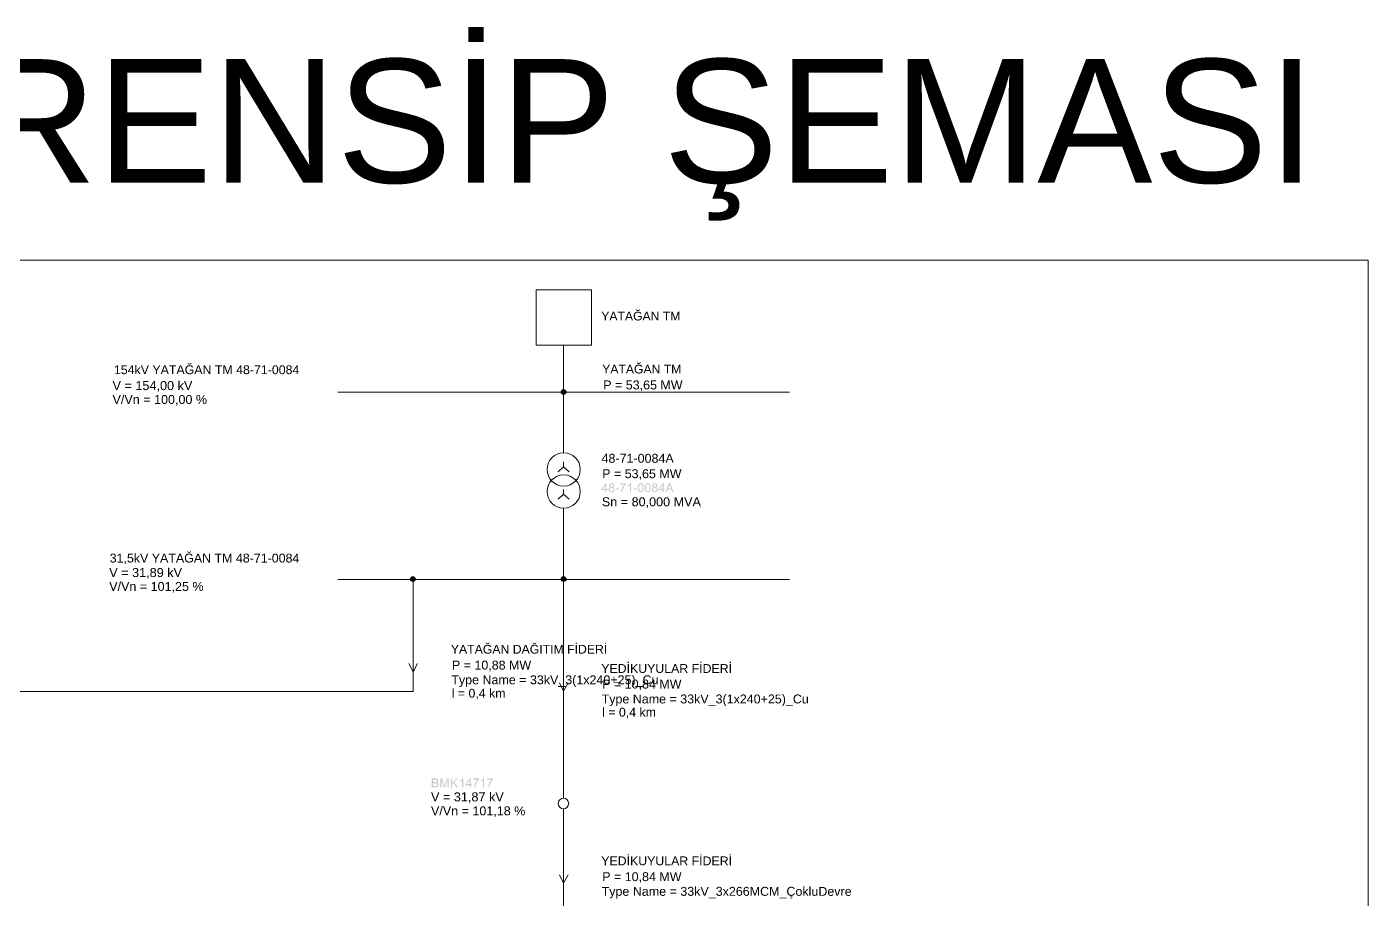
# Model space of a CAD drawing. Header units: millimetres. Extents: x 5 to 459, y 10 to 307.
# Drawn here: x 91.6 to 205, y 233 to 306.7 of the extents above; entities that cross this region are included whole.
import ezdxf

# ---------------------------------------------------------------- set-up
doc = ezdxf.new("R2010")
doc.units = ezdxf.units.MM
doc.header["$MEASUREMENT"] = 0
doc.layers.get('0').update_dxf_attribs({"linetype": 'CONTINUOUS'})
doc.layers.add('PDF_Text', color=7, linetype='CONTINUOUS')
doc.styles.add('Arial$001', font='arial.ttf', dxfattribs={"height": 0.8937})
doc.styles.add('PDF Arial', font='arial.ttf')

msp = doc.modelspace()

# ---------------------------------------------------------------- hatches: boundary and pattern name
h = msp.add_hatch(color=5)
edge = h.paths.add_edge_path()
edge.add_spline(control_points=[(137.16, 275.87), (137.16, 275.97), (137.06, 276.06), (136.96, 276.06), (136.96, 276.06), (136.86, 276.06), (136.76, 275.97), (136.76, 275.87), (136.76, 275.87), (136.76, 275.77), (136.86, 275.68), (136.96, 275.68), (136.96, 275.68), (137.06, 275.68), (137.16, 275.77), (137.16, 275.87)], knot_values=[0, 0, 0, 0, 0.0625, 0.0625, 0.0625, 0.0625, 0.125, 0.125, 0.125, 0.125, 0.1875, 0.1875, 0.1875, 0.1875, 1, 1, 1, 1], degree=3, periodic=0)
h = msp.add_hatch(color=5)
edge = h.paths.add_edge_path()
edge.add_spline(control_points=[(137.16, 275.87), (137.16, 275.97), (137.06, 276.06), (136.96, 276.06), (136.96, 276.06), (136.86, 276.06), (136.76, 275.97), (136.76, 275.87), (136.76, 275.87), (136.76, 275.77), (136.86, 275.68), (136.96, 275.68), (136.96, 275.68), (137.06, 275.68), (137.16, 275.77), (137.16, 275.87)], knot_values=[0, 0, 0, 0, 0.0625, 0.0625, 0.0625, 0.0625, 0.125, 0.125, 0.125, 0.125, 0.1875, 0.1875, 0.1875, 0.1875, 1, 1, 1, 1], degree=3, periodic=0)
h = msp.add_hatch(color=5)
h.paths.add_polyline_path([(140.5, 267.41), (140.5, 267.59), (140.17, 267.59), (140.17, 267.68), (140.51, 268.17), (140.58, 268.17), (140.58, 267.68), (140.68, 267.68), (140.68, 267.59), (140.58, 267.59), (140.58, 267.41)])
h.paths.add_polyline_path([(140.5, 267.68), (140.5, 268.02), (140.25, 267.68), (140.5, 267.68), (140.25, 267.68)])
edge = h.paths.add_edge_path()
edge.add_spline(control_points=[(140.93, 267.83), (140.88, 267.84), (140.86, 267.86), (140.84, 267.87), (140.84, 267.87), (140.81, 267.91), (140.81, 267.94), (140.81, 267.97), (140.81, 267.97), (140.81, 268.02), (140.83, 268.07), (140.88, 268.11), (140.88, 268.11), (140.91, 268.16), (140.96, 268.17), (141.03, 268.17), (141.03, 268.17), (141.09, 268.17), (141.14, 268.16), (141.19, 268.11), (141.19, 268.11), (141.23, 268.07), (141.24, 268.02), (141.24, 267.97), (141.24, 267.97), (141.24, 267.94), (141.24, 267.91), (141.23, 267.87), (141.23, 267.87), (141.19, 267.86), (141.18, 267.84), (141.14, 267.83), (141.14, 267.83), (141.18, 267.81), (141.21, 267.78), (141.24, 267.74), (141.24, 267.74), (141.26, 267.71), (141.27, 267.68), (141.27, 267.63), (141.27, 267.63), (141.27, 267.56), (141.26, 267.51), (141.21, 267.46), (141.21, 267.46), (141.16, 267.43), (141.11, 267.4), (141.03, 267.4), (141.03, 267.4), (140.96, 267.4), (140.89, 267.43), (140.84, 267.46), (140.84, 267.46), (140.8, 267.51), (140.78, 267.56), (140.78, 267.63), (140.78, 267.63), (140.78, 267.68), (140.8, 267.73), (140.81, 267.76), (140.81, 267.76), (140.84, 267.79), (140.88, 267.81), (140.93, 267.83)], knot_values=[0, 0, 0, 0, 0.015625, 0.015625, 0.015625, 0.015625, 0.03125, 0.03125, 0.03125, 0.03125, 0.046875, 0.046875, 0.046875, 0.046875, 0.0625, 0.0625, 0.0625, 0.0625, 0.078125, 0.078125, 0.078125, 0.078125, 0.09375, 0.09375, 0.09375, 0.09375, 0.109375, 0.109375, 0.109375, 0.109375, 0.125, 0.125, 0.125, 0.125, 0.140625, 0.140625, 0.140625, 0.140625, 0.15625, 0.15625, 0.15625, 0.15625, 0.171875, 0.171875, 0.171875, 0.171875, 0.1875, 0.1875, 0.1875, 0.1875, 0.203125, 0.203125, 0.203125, 0.203125, 0.21875, 0.21875, 0.21875, 0.21875, 0.234375, 0.234375, 0.234375, 0.234375, 1, 1, 1, 1], degree=3, periodic=0)
edge = h.paths.add_edge_path()
edge.add_spline(control_points=[(140.91, 267.97), (140.91, 267.94), (140.91, 267.91), (140.94, 267.89), (140.94, 267.89), (140.96, 267.87), (140.99, 267.86), (141.03, 267.86), (141.03, 267.86), (141.06, 267.86), (141.09, 267.87), (141.11, 267.89), (141.11, 267.89), (141.14, 267.91), (141.14, 267.94), (141.14, 267.97), (141.14, 267.97), (141.14, 268.01), (141.14, 268.04), (141.11, 268.06), (141.11, 268.06), (141.09, 268.07), (141.06, 268.09), (141.03, 268.09), (141.03, 268.09), (140.99, 268.09), (140.96, 268.07), (140.94, 268.06), (140.94, 268.06), (140.91, 268.04), (140.91, 268.01), (140.91, 267.97)], knot_values=[0, 0, 0, 0, 0.03125, 0.03125, 0.03125, 0.03125, 0.0625, 0.0625, 0.0625, 0.0625, 0.09375, 0.09375, 0.09375, 0.09375, 0.125, 0.125, 0.125, 0.125, 0.15625, 0.15625, 0.15625, 0.15625, 0.1875, 0.1875, 0.1875, 0.1875, 0.21875, 0.21875, 0.21875, 0.21875, 1, 1, 1, 1], degree=3, periodic=0)
edge = h.paths.add_edge_path()
edge.add_spline(control_points=[(140.88, 267.63), (140.88, 267.61), (140.88, 267.58), (140.89, 267.56), (140.89, 267.56), (140.91, 267.53), (140.93, 267.51), (140.94, 267.49), (140.94, 267.49), (140.98, 267.48), (140.99, 267.48), (141.03, 267.48), (141.03, 267.48), (141.08, 267.48), (141.11, 267.49), (141.14, 267.51), (141.14, 267.51), (141.18, 267.54), (141.18, 267.58), (141.18, 267.63), (141.18, 267.63), (141.18, 267.68), (141.16, 267.71), (141.14, 267.74), (141.14, 267.74), (141.11, 267.76), (141.08, 267.78), (141.03, 267.78), (141.03, 267.78), (140.98, 267.78), (140.94, 267.76), (140.91, 267.74), (140.91, 267.74), (140.89, 267.71), (140.88, 267.68), (140.88, 267.63)], knot_values=[0, 0, 0, 0, 0.027778, 0.027778, 0.027778, 0.027778, 0.055556, 0.055556, 0.055556, 0.055556, 0.083333, 0.083333, 0.083333, 0.083333, 0.111111, 0.111111, 0.111111, 0.111111, 0.138889, 0.138889, 0.138889, 0.138889, 0.166667, 0.166667, 0.166667, 0.166667, 0.194444, 0.194444, 0.194444, 0.194444, 0.222222, 0.222222, 0.222222, 0.222222, 1, 1, 1, 1], degree=3, periodic=0)
h.paths.add_polyline_path([(141.37, 267.64), (141.37, 267.73), (141.66, 267.73), (141.66, 267.64), (141.37, 267.64), (141.66, 267.64)])
h.paths.add_polyline_path([(141.72, 268.07), (141.72, 268.16), (142.22, 268.16), (142.22, 268.09), (142.22, 268.09), (142.21, 268.08), (142.21, 268.08), (142.2, 268.07), (142.19, 268.06), (142.19, 268.05), (142.18, 268.05), (142.17, 268.04), (142.17, 268.03), (142.16, 268.02), (142.16, 268.01), (142.15, 268), (142.14, 267.99), (142.14, 267.99), (142.13, 267.98), (142.12, 267.97), (142.12, 267.96), (142.11, 267.95), (142.11, 267.94), (142.1, 267.93), (142.09, 267.92), (142.09, 267.91), (142.08, 267.9), (142.08, 267.89), (142.07, 267.87), (142.07, 267.87), (142.06, 267.86), (142.06, 267.85), (142.05, 267.84), (142.05, 267.83), (142.04, 267.82), (142.03, 267.81), (142.03, 267.8), (142.02, 267.79), (142.02, 267.78), (142.01, 267.77), (142.01, 267.76), (142.01, 267.75), (142, 267.74), (142, 267.73), (141.99, 267.72), (141.99, 267.71), (141.98, 267.7), (141.98, 267.69), (141.97, 267.68), (141.97, 267.67), (141.97, 267.66), (141.96, 267.65), (141.96, 267.64), (141.95, 267.63), (141.95, 267.62), (141.95, 267.61), (141.95, 267.6), (141.95, 267.59), (141.94, 267.59), (141.94, 267.58), (141.94, 267.57), (141.94, 267.56), (141.94, 267.55), (141.94, 267.54), (141.94, 267.53), (141.94, 267.53), (141.94, 267.52), (141.93, 267.51), (141.93, 267.5), (141.93, 267.49), (141.93, 267.48), (141.93, 267.47), (141.93, 267.46), (141.93, 267.45), (141.93, 267.44), (141.92, 267.43), (141.92, 267.42), (141.92, 267.41), (141.82, 267.41), (141.82, 267.41), (141.82, 267.42), (141.82, 267.43), (141.83, 267.44), (141.83, 267.44), (141.83, 267.45), (141.83, 267.46), (141.83, 267.47), (141.83, 267.48), (141.84, 267.49), (141.84, 267.5), (141.84, 267.5), (141.84, 267.51), (141.84, 267.52), (141.84, 267.53), (141.84, 267.54), (141.85, 267.55), (141.85, 267.56), (141.85, 267.57), (141.85, 267.58), (141.86, 267.59), (141.86, 267.6), (141.86, 267.61), (141.87, 267.62), (141.87, 267.63), (141.87, 267.63), (141.87, 267.64), (141.88, 267.65), (141.88, 267.66), (141.88, 267.67), (141.88, 267.68), (141.89, 267.69), (141.89, 267.7), (141.89, 267.71), (141.9, 267.72), (141.9, 267.73), (141.9, 267.74), (141.91, 267.75), (141.91, 267.76), (141.91, 267.77), (141.92, 267.78), (141.92, 267.79), (141.92, 267.8), (141.93, 267.81), (141.93, 267.82), (141.94, 267.83), (141.94, 267.84), (141.95, 267.85), (141.95, 267.86), (141.95, 267.87), (141.96, 267.88), (141.97, 267.89), (141.97, 267.9), (141.98, 267.91), (141.98, 267.92), (141.99, 267.92), (142, 267.93), (142, 267.94), (142.01, 267.95), (142.01, 267.96), (142.02, 267.97), (142.03, 267.97), (142.03, 267.98), (142.04, 267.99), (142.04, 268), (142.05, 268.01), (142.05, 268.02), (142.06, 268.02), (142.06, 268.03), (142.07, 268.04), (142.07, 268.05), (142.08, 268.06), (142.08, 268.07), (142.09, 268.07), (141.72, 268.07), (142.09, 268.07)])
h.paths.add_polyline_path([(142.66, 267.41), (142.57, 267.41), (142.57, 268.01), (142.57, 268.01), (142.56, 268), (142.56, 268), (142.56, 268), (142.56, 267.99), (142.55, 267.99), (142.55, 267.99), (142.55, 267.98), (142.54, 267.98), (142.54, 267.98), (142.54, 267.97), (142.53, 267.97), (142.53, 267.97), (142.53, 267.97), (142.52, 267.96), (142.52, 267.96), (142.52, 267.96), (142.51, 267.96), (142.51, 267.95), (142.5, 267.95), (142.5, 267.95), (142.5, 267.95), (142.49, 267.95), (142.49, 267.94), (142.48, 267.94), (142.48, 267.94), (142.48, 267.94), (142.47, 267.94), (142.47, 267.93), (142.47, 267.93), (142.46, 267.93), (142.46, 267.93), (142.45, 267.93), (142.45, 267.92), (142.45, 267.92), (142.44, 267.92), (142.44, 267.92), (142.43, 267.92), (142.43, 267.91), (142.42, 267.91), (142.42, 267.91), (142.42, 267.91), (142.41, 267.91), (142.41, 267.9), (142.4, 267.9), (142.4, 267.9), (142.4, 267.9), (142.39, 267.9), (142.39, 267.89), (142.38, 267.89), (142.38, 267.97), (142.38, 267.97), (142.39, 267.98), (142.4, 267.98), (142.4, 267.99), (142.41, 267.99), (142.41, 267.99), (142.42, 268), (142.43, 268), (142.43, 268.01), (142.44, 268.01), (142.44, 268.02), (142.45, 268.02), (142.46, 268.02), (142.46, 268.03), (142.47, 268.03), (142.47, 268.04), (142.48, 268.04), (142.48, 268.04), (142.49, 268.05), (142.49, 268.05), (142.5, 268.06), (142.5, 268.06), (142.51, 268.07), (142.51, 268.07), (142.52, 268.07), (142.52, 268.07), (142.52, 268.08), (142.53, 268.08), (142.53, 268.09), (142.54, 268.09), (142.54, 268.09), (142.55, 268.1), (142.55, 268.1), (142.56, 268.11), (142.56, 268.11), (142.56, 268.11), (142.57, 268.12), (142.57, 268.12), (142.57, 268.13), (142.58, 268.13), (142.58, 268.14), (142.58, 268.14), (142.58, 268.14), (142.59, 268.15), (142.59, 268.15), (142.59, 268.16), (142.59, 268.16), (142.59, 268.16), (142.6, 268.17), (142.6, 268.17), (142.66, 268.17), (142.66, 267.41), (142.66, 268.17)])
h.paths.add_polyline_path([(142.9, 267.64), (142.9, 267.73), (143.18, 267.73), (143.18, 267.64), (142.9, 267.64), (143.18, 267.64)])
edge = h.paths.add_edge_path()
edge.add_spline(control_points=[(143.24, 267.78), (143.24, 267.87), (143.26, 267.94), (143.28, 267.99), (143.28, 267.99), (143.29, 268.06), (143.33, 268.09), (143.36, 268.12), (143.36, 268.12), (143.39, 268.16), (143.44, 268.17), (143.49, 268.17), (143.49, 268.17), (143.54, 268.17), (143.57, 268.16), (143.61, 268.14), (143.61, 268.14), (143.64, 268.12), (143.66, 268.11), (143.67, 268.07), (143.67, 268.07), (143.69, 268.04), (143.71, 268.01), (143.72, 267.96), (143.72, 267.96), (143.74, 267.92), (143.74, 267.86), (143.74, 267.78), (143.74, 267.78), (143.74, 267.69), (143.74, 267.63), (143.71, 267.58), (143.71, 267.58), (143.69, 267.51), (143.67, 267.48), (143.64, 267.44), (143.64, 267.44), (143.59, 267.41), (143.56, 267.4), (143.49, 267.4), (143.49, 267.4), (143.43, 267.4), (143.36, 267.43), (143.33, 267.48), (143.33, 267.48), (143.28, 267.54), (143.24, 267.64), (143.24, 267.78)], knot_values=[0, 0, 0, 0, 0.020833, 0.020833, 0.020833, 0.020833, 0.041667, 0.041667, 0.041667, 0.041667, 0.0625, 0.0625, 0.0625, 0.0625, 0.083333, 0.083333, 0.083333, 0.083333, 0.104167, 0.104167, 0.104167, 0.104167, 0.125, 0.125, 0.125, 0.125, 0.145833, 0.145833, 0.145833, 0.145833, 0.166667, 0.166667, 0.166667, 0.166667, 0.1875, 0.1875, 0.1875, 0.1875, 0.208333, 0.208333, 0.208333, 0.208333, 0.229167, 0.229167, 0.229167, 0.229167, 1, 1, 1, 1], degree=3, periodic=0)
edge = h.paths.add_edge_path()
edge.add_spline(control_points=[(143.34, 267.78), (143.34, 267.66), (143.36, 267.58), (143.39, 267.54), (143.39, 267.54), (143.43, 267.49), (143.46, 267.48), (143.49, 267.48), (143.49, 267.48), (143.54, 267.48), (143.57, 267.49), (143.61, 267.54), (143.61, 267.54), (143.64, 267.58), (143.64, 267.66), (143.64, 267.78), (143.64, 267.78), (143.64, 267.91), (143.64, 267.99), (143.61, 268.02), (143.61, 268.02), (143.57, 268.07), (143.54, 268.09), (143.49, 268.09), (143.49, 268.09), (143.46, 268.09), (143.43, 268.07), (143.39, 268.04), (143.39, 268.04), (143.36, 267.99), (143.34, 267.91), (143.34, 267.78)], knot_values=[0, 0, 0, 0, 0.03125, 0.03125, 0.03125, 0.03125, 0.0625, 0.0625, 0.0625, 0.0625, 0.09375, 0.09375, 0.09375, 0.09375, 0.125, 0.125, 0.125, 0.125, 0.15625, 0.15625, 0.15625, 0.15625, 0.1875, 0.1875, 0.1875, 0.1875, 0.21875, 0.21875, 0.21875, 0.21875, 1, 1, 1, 1], degree=3, periodic=0)
edge = h.paths.add_edge_path()
edge.add_spline(control_points=[(143.84, 267.78), (143.84, 267.87), (143.84, 267.94), (143.86, 267.99), (143.86, 267.99), (143.89, 268.06), (143.91, 268.09), (143.94, 268.12), (143.94, 268.12), (143.99, 268.16), (144.02, 268.17), (144.09, 268.17), (144.09, 268.17), (144.12, 268.17), (144.15, 268.16), (144.19, 268.14), (144.19, 268.14), (144.22, 268.12), (144.24, 268.11), (144.27, 268.07), (144.27, 268.07), (144.29, 268.04), (144.3, 268.01), (144.3, 267.96), (144.3, 267.96), (144.32, 267.92), (144.32, 267.86), (144.32, 267.78), (144.32, 267.78), (144.32, 267.69), (144.32, 267.63), (144.3, 267.58), (144.3, 267.58), (144.29, 267.51), (144.25, 267.48), (144.22, 267.44), (144.22, 267.44), (144.19, 267.41), (144.14, 267.4), (144.09, 267.4), (144.09, 267.4), (144, 267.4), (143.96, 267.43), (143.91, 267.48), (143.91, 267.48), (143.86, 267.54), (143.84, 267.64), (143.84, 267.78)], knot_values=[0, 0, 0, 0, 0.020833, 0.020833, 0.020833, 0.020833, 0.041667, 0.041667, 0.041667, 0.041667, 0.0625, 0.0625, 0.0625, 0.0625, 0.083333, 0.083333, 0.083333, 0.083333, 0.104167, 0.104167, 0.104167, 0.104167, 0.125, 0.125, 0.125, 0.125, 0.145833, 0.145833, 0.145833, 0.145833, 0.166667, 0.166667, 0.166667, 0.166667, 0.1875, 0.1875, 0.1875, 0.1875, 0.208333, 0.208333, 0.208333, 0.208333, 0.229167, 0.229167, 0.229167, 0.229167, 1, 1, 1, 1], degree=3, periodic=0)
edge = h.paths.add_edge_path()
edge.add_spline(control_points=[(143.94, 267.78), (143.94, 267.66), (143.94, 267.58), (143.97, 267.54), (143.97, 267.54), (144, 267.49), (144.04, 267.48), (144.09, 267.48), (144.09, 267.48), (144.12, 267.48), (144.15, 267.49), (144.19, 267.54), (144.19, 267.54), (144.22, 267.58), (144.24, 267.66), (144.24, 267.78), (144.24, 267.78), (144.24, 267.91), (144.22, 267.99), (144.19, 268.02), (144.19, 268.02), (144.15, 268.07), (144.12, 268.09), (144.09, 268.09), (144.09, 268.09), (144.04, 268.09), (144, 268.07), (143.97, 268.04), (143.97, 268.04), (143.96, 267.99), (143.94, 267.91), (143.94, 267.78)], knot_values=[0, 0, 0, 0, 0.03125, 0.03125, 0.03125, 0.03125, 0.0625, 0.0625, 0.0625, 0.0625, 0.09375, 0.09375, 0.09375, 0.09375, 0.125, 0.125, 0.125, 0.125, 0.15625, 0.15625, 0.15625, 0.15625, 0.1875, 0.1875, 0.1875, 0.1875, 0.21875, 0.21875, 0.21875, 0.21875, 1, 1, 1, 1], degree=3, periodic=0)
edge = h.paths.add_edge_path()
edge.add_spline(control_points=[(144.58, 267.83), (144.53, 267.84), (144.52, 267.86), (144.48, 267.87), (144.48, 267.87), (144.47, 267.91), (144.47, 267.94), (144.47, 267.97), (144.47, 267.97), (144.47, 268.02), (144.48, 268.07), (144.52, 268.11), (144.52, 268.11), (144.57, 268.16), (144.62, 268.17), (144.68, 268.17), (144.68, 268.17), (144.75, 268.17), (144.8, 268.16), (144.83, 268.11), (144.83, 268.11), (144.88, 268.07), (144.9, 268.02), (144.9, 267.97), (144.9, 267.97), (144.9, 267.94), (144.9, 267.91), (144.87, 267.87), (144.87, 267.87), (144.85, 267.86), (144.83, 267.84), (144.78, 267.83), (144.78, 267.83), (144.83, 267.81), (144.87, 267.78), (144.9, 267.74), (144.9, 267.74), (144.91, 267.71), (144.93, 267.68), (144.93, 267.63), (144.93, 267.63), (144.93, 267.56), (144.91, 267.51), (144.87, 267.46), (144.87, 267.46), (144.82, 267.43), (144.75, 267.4), (144.68, 267.4), (144.68, 267.4), (144.6, 267.4), (144.55, 267.43), (144.5, 267.46), (144.5, 267.46), (144.45, 267.51), (144.44, 267.56), (144.44, 267.63), (144.44, 267.63), (144.44, 267.68), (144.45, 267.73), (144.47, 267.76), (144.47, 267.76), (144.5, 267.79), (144.53, 267.81), (144.58, 267.83)], knot_values=[0, 0, 0, 0, 0.015625, 0.015625, 0.015625, 0.015625, 0.03125, 0.03125, 0.03125, 0.03125, 0.046875, 0.046875, 0.046875, 0.046875, 0.0625, 0.0625, 0.0625, 0.0625, 0.078125, 0.078125, 0.078125, 0.078125, 0.09375, 0.09375, 0.09375, 0.09375, 0.109375, 0.109375, 0.109375, 0.109375, 0.125, 0.125, 0.125, 0.125, 0.140625, 0.140625, 0.140625, 0.140625, 0.15625, 0.15625, 0.15625, 0.15625, 0.171875, 0.171875, 0.171875, 0.171875, 0.1875, 0.1875, 0.1875, 0.1875, 0.203125, 0.203125, 0.203125, 0.203125, 0.21875, 0.21875, 0.21875, 0.21875, 0.234375, 0.234375, 0.234375, 0.234375, 1, 1, 1, 1], degree=3, periodic=0)
edge = h.paths.add_edge_path()
edge.add_spline(control_points=[(144.57, 267.97), (144.57, 267.94), (144.57, 267.91), (144.6, 267.89), (144.6, 267.89), (144.62, 267.87), (144.65, 267.86), (144.68, 267.86), (144.68, 267.86), (144.72, 267.86), (144.75, 267.87), (144.77, 267.89), (144.77, 267.89), (144.8, 267.91), (144.8, 267.94), (144.8, 267.97), (144.8, 267.97), (144.8, 268.01), (144.8, 268.04), (144.77, 268.06), (144.77, 268.06), (144.75, 268.07), (144.72, 268.09), (144.68, 268.09), (144.68, 268.09), (144.65, 268.09), (144.62, 268.07), (144.6, 268.06), (144.6, 268.06), (144.57, 268.04), (144.57, 268.01), (144.57, 267.97)], knot_values=[0, 0, 0, 0, 0.03125, 0.03125, 0.03125, 0.03125, 0.0625, 0.0625, 0.0625, 0.0625, 0.09375, 0.09375, 0.09375, 0.09375, 0.125, 0.125, 0.125, 0.125, 0.15625, 0.15625, 0.15625, 0.15625, 0.1875, 0.1875, 0.1875, 0.1875, 0.21875, 0.21875, 0.21875, 0.21875, 1, 1, 1, 1], degree=3, periodic=0)
edge = h.paths.add_edge_path()
edge.add_spline(control_points=[(144.53, 267.63), (144.53, 267.61), (144.53, 267.58), (144.55, 267.56), (144.55, 267.56), (144.57, 267.53), (144.58, 267.51), (144.6, 267.49), (144.6, 267.49), (144.63, 267.48), (144.65, 267.48), (144.68, 267.48), (144.68, 267.48), (144.73, 267.48), (144.77, 267.49), (144.8, 267.51), (144.8, 267.51), (144.82, 267.54), (144.83, 267.58), (144.83, 267.63), (144.83, 267.63), (144.83, 267.68), (144.82, 267.71), (144.8, 267.74), (144.8, 267.74), (144.77, 267.76), (144.73, 267.78), (144.68, 267.78), (144.68, 267.78), (144.63, 267.78), (144.6, 267.76), (144.57, 267.74), (144.57, 267.74), (144.55, 267.71), (144.53, 267.68), (144.53, 267.63)], knot_values=[0, 0, 0, 0, 0.027778, 0.027778, 0.027778, 0.027778, 0.055556, 0.055556, 0.055556, 0.055556, 0.083333, 0.083333, 0.083333, 0.083333, 0.111111, 0.111111, 0.111111, 0.111111, 0.138889, 0.138889, 0.138889, 0.138889, 0.166667, 0.166667, 0.166667, 0.166667, 0.194444, 0.194444, 0.194444, 0.194444, 0.222222, 0.222222, 0.222222, 0.222222, 1, 1, 1, 1], degree=3, periodic=0)
h.paths.add_polyline_path([(145.31, 267.41), (145.31, 267.59), (145, 267.59), (145, 267.68), (145.33, 268.17), (145.41, 268.17), (145.41, 267.68), (145.51, 267.68), (145.51, 267.59), (145.41, 267.59), (145.41, 267.41), (145.31, 267.41), (145.41, 267.41)])
h.paths.add_polyline_path([(145.31, 267.68), (145.31, 268.02), (145.08, 267.68), (145.31, 267.68), (145.08, 267.68)])
h.paths.add_polyline_path([(145.58, 267.41), (145.86, 268.17), (145.97, 268.17), (146.27, 267.41), (146.17, 267.41), (146.07, 267.64), (145.76, 267.64), (145.68, 267.41), (145.58, 267.41), (145.68, 267.41)])
h.paths.add_polyline_path([(145.79, 267.73), (146.04, 267.73), (145.97, 267.92), (145.97, 267.92), (145.97, 267.93), (145.97, 267.94), (145.96, 267.95), (145.96, 267.96), (145.95, 267.96), (145.95, 267.97), (145.95, 267.98), (145.95, 267.99), (145.94, 267.99), (145.94, 268), (145.94, 268.01), (145.93, 268.01), (145.93, 268.02), (145.93, 268.03), (145.93, 268.03), (145.92, 268.04), (145.92, 268.05), (145.92, 268.05), (145.92, 268.06), (145.92, 268.07), (145.91, 268.07), (145.91, 268.08), (145.91, 268.08), (145.91, 268.09), (145.91, 268.09), (145.91, 268.08), (145.91, 268.08), (145.91, 268.07), (145.91, 268.07), (145.91, 268.06), (145.9, 268.05), (145.9, 268.05), (145.9, 268.04), (145.9, 268.03), (145.9, 268.03), (145.9, 268.02), (145.9, 268.02), (145.9, 268.01), (145.89, 268), (145.89, 268), (145.89, 267.99), (145.89, 267.98), (145.89, 267.98), (145.88, 267.97), (145.88, 267.97), (145.88, 267.96), (145.88, 267.95), (145.88, 267.95), (145.87, 267.94), (145.79, 267.73), (145.87, 267.94)])
h = msp.add_hatch(color=5)
edge = h.paths.add_edge_path()
edge.add_spline(control_points=[(124.42, 260.07), (124.42, 260.17), (124.33, 260.25), (124.23, 260.25), (124.23, 260.25), (124.12, 260.25), (124.04, 260.17), (124.04, 260.07), (124.04, 260.07), (124.04, 259.95), (124.12, 259.87), (124.23, 259.87), (124.23, 259.87), (124.33, 259.87), (124.42, 259.95), (124.42, 260.07)], knot_values=[0, 0, 0, 0, 0.0625, 0.0625, 0.0625, 0.0625, 0.125, 0.125, 0.125, 0.125, 0.1875, 0.1875, 0.1875, 0.1875, 1, 1, 1, 1], degree=3, periodic=0)
h = msp.add_hatch(color=5)
edge = h.paths.add_edge_path()
edge.add_spline(control_points=[(137.16, 260.07), (137.16, 260.17), (137.06, 260.25), (136.96, 260.25), (136.96, 260.25), (136.86, 260.25), (136.76, 260.17), (136.76, 260.07), (136.76, 260.07), (136.76, 259.95), (136.86, 259.87), (136.96, 259.87), (136.96, 259.87), (137.06, 259.87), (137.16, 259.95), (137.16, 260.07)], knot_values=[0, 0, 0, 0, 0.0625, 0.0625, 0.0625, 0.0625, 0.125, 0.125, 0.125, 0.125, 0.1875, 0.1875, 0.1875, 0.1875, 1, 1, 1, 1], degree=3, periodic=0)
h = msp.add_hatch(color=5)
edge = h.paths.add_edge_path()
edge.add_spline(control_points=[(137.16, 260.07), (137.16, 260.17), (137.06, 260.25), (136.96, 260.25), (136.96, 260.25), (136.86, 260.25), (136.76, 260.17), (136.76, 260.07), (136.76, 260.07), (136.76, 259.95), (136.86, 259.87), (136.96, 259.87), (136.96, 259.87), (137.06, 259.87), (137.16, 259.95), (137.16, 260.07)], knot_values=[0, 0, 0, 0, 0.0625, 0.0625, 0.0625, 0.0625, 0.125, 0.125, 0.125, 0.125, 0.1875, 0.1875, 0.1875, 0.1875, 1, 1, 1, 1], degree=3, periodic=0)
h = msp.add_hatch(color=5)
h.paths.add_polyline_path([(125.82, 242.46), (125.82, 243.22), (126.12, 243.22), (126.12, 243.22), (126.13, 243.22), (126.13, 243.22), (126.14, 243.22), (126.14, 243.22), (126.15, 243.22), (126.16, 243.22), (126.16, 243.22), (126.17, 243.22), (126.18, 243.22), (126.18, 243.22), (126.19, 243.21), (126.19, 243.21), (126.2, 243.21), (126.2, 243.21), (126.21, 243.21), (126.21, 243.21), (126.22, 243.2), (126.22, 243.2), (126.23, 243.2), (126.23, 243.2), (126.24, 243.2), (126.24, 243.19), (126.25, 243.19), (126.25, 243.19), (126.26, 243.19), (126.26, 243.19), (126.26, 243.18), (126.27, 243.18), (126.27, 243.18), (126.28, 243.18), (126.28, 243.18), (126.28, 243.17), (126.29, 243.17), (126.29, 243.17), (126.3, 243.17), (126.3, 243.16), (126.3, 243.16), (126.31, 243.16), (126.31, 243.16), (126.31, 243.15), (126.32, 243.15), (126.32, 243.15), (126.32, 243.14), (126.33, 243.14), (126.33, 243.14), (126.33, 243.13), (126.33, 243.13), (126.34, 243.12), (126.34, 243.12), (126.34, 243.12), (126.34, 243.11), (126.34, 243.11), (126.35, 243.1), (126.35, 243.1), (126.35, 243.1), (126.35, 243.09), (126.35, 243.09), (126.35, 243.08), (126.36, 243.08), (126.36, 243.07), (126.36, 243.07), (126.36, 243.07), (126.36, 243.06), (126.36, 243.06), (126.36, 243.05), (126.37, 243.05), (126.37, 243.05), (126.37, 243.04), (126.37, 243.04), (126.37, 243.03), (126.37, 243.03), (126.37, 243.02), (126.37, 243.02), (126.37, 243.02), (126.37, 243.01), (126.37, 243.01), (126.37, 243), (126.37, 243), (126.36, 243), (126.36, 242.99), (126.36, 242.99), (126.36, 242.98), (126.36, 242.98), (126.36, 242.98), (126.36, 242.97), (126.35, 242.97), (126.35, 242.97), (126.35, 242.96), (126.35, 242.96), (126.35, 242.96), (126.35, 242.95), (126.34, 242.95), (126.34, 242.95), (126.34, 242.95), (126.34, 242.94), (126.34, 242.94), (126.33, 242.94), (126.33, 242.93), (126.33, 242.93), (126.33, 242.93), (126.32, 242.92), (126.32, 242.92), (126.32, 242.91), (126.31, 242.91), (126.31, 242.91), (126.31, 242.9), (126.3, 242.9), (126.3, 242.89), (126.3, 242.89), (126.29, 242.89), (126.29, 242.88), (126.28, 242.88), (126.28, 242.88), (126.28, 242.87), (126.27, 242.87), (126.27, 242.87), (126.26, 242.87), (126.26, 242.86), (126.26, 242.86), (126.25, 242.86), (126.26, 242.86), (126.26, 242.86), (126.27, 242.86), (126.28, 242.86), (126.28, 242.86), (126.29, 242.85), (126.29, 242.85), (126.3, 242.85), (126.3, 242.85), (126.31, 242.84), (126.31, 242.84), (126.32, 242.84), (126.32, 242.84), (126.33, 242.83), (126.33, 242.83), (126.33, 242.82), (126.34, 242.82), (126.34, 242.82), (126.35, 242.81), (126.35, 242.81), (126.36, 242.81), (126.36, 242.8), (126.36, 242.8), (126.37, 242.79), (126.37, 242.79), (126.37, 242.78), (126.37, 242.78), (126.38, 242.78), (126.38, 242.77), (126.38, 242.77), (126.38, 242.76), (126.38, 242.76), (126.39, 242.76), (126.39, 242.75), (126.39, 242.75), (126.39, 242.74), (126.39, 242.74), (126.39, 242.73), (126.4, 242.73), (126.4, 242.72), (126.4, 242.72), (126.4, 242.71), (126.4, 242.71), (126.4, 242.7), (126.4, 242.7), (126.4, 242.69), (126.4, 242.68), (126.4, 242.68), (126.4, 242.68), (126.4, 242.67), (126.4, 242.67), (126.4, 242.66), (126.4, 242.66), (126.4, 242.66), (126.4, 242.65), (126.4, 242.65), (126.4, 242.64), (126.4, 242.64), (126.39, 242.64), (126.39, 242.63), (126.39, 242.63), (126.39, 242.62), (126.39, 242.62), (126.39, 242.62), (126.38, 242.61), (126.38, 242.61), (126.38, 242.6), (126.38, 242.6), (126.38, 242.59), (126.37, 242.59), (126.37, 242.59), (126.37, 242.58), (126.37, 242.58), (126.37, 242.58), (126.37, 242.57), (126.37, 242.57), (126.37, 242.57), (126.36, 242.57), (126.36, 242.56), (126.36, 242.56), (126.36, 242.56), (126.36, 242.55), (126.35, 242.55), (126.35, 242.55), (126.35, 242.54), (126.35, 242.54), (126.34, 242.54), (126.34, 242.54), (126.34, 242.53), (126.34, 242.53), (126.33, 242.53), (126.33, 242.52), (126.33, 242.52), (126.33, 242.52), (126.32, 242.52), (126.32, 242.51), (126.32, 242.51), (126.32, 242.51), (126.31, 242.51), (126.31, 242.51), (126.31, 242.5), (126.31, 242.5), (126.3, 242.5), (126.3, 242.5), (126.3, 242.5), (126.29, 242.49), (126.29, 242.49), (126.29, 242.49), (126.28, 242.49), (126.28, 242.49), (126.28, 242.49), (126.27, 242.48), (126.27, 242.48), (126.26, 242.48), (126.26, 242.48), (126.26, 242.48), (126.25, 242.48), (126.25, 242.48), (126.24, 242.48), (126.24, 242.48), (126.24, 242.48), (126.23, 242.48), (126.23, 242.47), (126.22, 242.47), (126.22, 242.47), (126.22, 242.47), (126.21, 242.47), (126.21, 242.47), (126.2, 242.47), (126.2, 242.47), (126.19, 242.47), (126.19, 242.46), (126.18, 242.46), (126.18, 242.46), (126.17, 242.46), (126.17, 242.46), (126.16, 242.46), (126.16, 242.46), (126.15, 242.46), (126.15, 242.46), (126.14, 242.46), (126.14, 242.46), (126.13, 242.46), (126.13, 242.46), (126.12, 242.46), (125.82, 242.46), (126.12, 242.46)])
h.paths.add_polyline_path([(125.92, 242.91), (126.09, 242.91), (126.09, 242.91), (126.09, 242.91), (126.1, 242.91), (126.1, 242.91), (126.11, 242.91), (126.12, 242.91), (126.12, 242.91), (126.13, 242.91), (126.13, 242.91), (126.14, 242.91), (126.14, 242.91), (126.14, 242.91), (126.15, 242.91), (126.15, 242.91), (126.16, 242.91), (126.16, 242.91), (126.16, 242.91), (126.17, 242.91), (126.17, 242.91), (126.17, 242.91), (126.18, 242.91), (126.18, 242.91), (126.18, 242.91), (126.18, 242.91), (126.19, 242.91), (126.19, 242.91), (126.19, 242.91), (126.19, 242.91), (126.2, 242.91), (126.2, 242.92), (126.2, 242.92), (126.21, 242.92), (126.21, 242.92), (126.21, 242.92), (126.22, 242.92), (126.22, 242.92), (126.22, 242.92), (126.23, 242.93), (126.23, 242.93), (126.23, 242.93), (126.23, 242.93), (126.24, 242.93), (126.24, 242.93), (126.24, 242.93), (126.24, 242.93), (126.24, 242.93), (126.25, 242.94), (126.25, 242.94), (126.25, 242.94), (126.25, 242.94), (126.25, 242.94), (126.25, 242.95), (126.25, 242.95), (126.25, 242.95), (126.25, 242.95), (126.25, 242.96), (126.26, 242.96), (126.26, 242.96), (126.26, 242.97), (126.26, 242.97), (126.26, 242.97), (126.26, 242.98), (126.26, 242.98), (126.26, 242.98), (126.26, 242.98), (126.26, 242.99), (126.27, 242.99), (126.27, 242.99), (126.27, 243), (126.27, 243), (126.27, 243), (126.27, 243), (126.27, 243.01), (126.27, 243.01), (126.27, 243.01), (126.27, 243.02), (126.27, 243.02), (126.27, 243.02), (126.27, 243.03), (126.27, 243.03), (126.27, 243.03), (126.26, 243.04), (126.26, 243.04), (126.26, 243.04), (126.26, 243.04), (126.26, 243.05), (126.26, 243.05), (126.26, 243.05), (126.26, 243.05), (126.26, 243.06), (126.26, 243.06), (126.25, 243.06), (126.25, 243.06), (126.25, 243.07), (126.25, 243.07), (126.25, 243.07), (126.25, 243.07), (126.25, 243.07), (126.25, 243.08), (126.25, 243.08), (126.25, 243.08), (126.24, 243.08), (126.24, 243.08), (126.24, 243.09), (126.24, 243.09), (126.24, 243.09), (126.23, 243.09), (126.23, 243.1), (126.23, 243.1), (126.23, 243.1), (126.22, 243.1), (126.22, 243.1), (126.22, 243.11), (126.21, 243.11), (126.21, 243.11), (126.21, 243.11), (126.2, 243.11), (126.2, 243.12), (126.2, 243.12), (126.19, 243.12), (126.19, 243.12), (126.19, 243.12), (126.18, 243.12), (126.18, 243.12), (126.18, 243.12), (126.18, 243.12), (126.17, 243.12), (126.17, 243.12), (126.17, 243.12), (126.16, 243.12), (126.16, 243.12), (126.16, 243.12), (126.15, 243.12), (126.15, 243.12), (126.14, 243.12), (126.14, 243.12), (126.14, 243.12), (126.13, 243.12), (126.13, 243.12), (126.12, 243.12), (126.12, 243.12), (126.11, 243.12), (126.1, 243.12), (126.1, 243.12), (126.09, 243.12), (126.09, 243.12), (126.09, 243.12), (125.92, 243.12), (125.92, 242.91), (125.92, 243.12)])
h.paths.add_polyline_path([(125.92, 242.56), (126.12, 242.56), (126.12, 242.56), (126.12, 242.56), (126.13, 242.56), (126.13, 242.56), (126.14, 242.56), (126.14, 242.56), (126.14, 242.56), (126.15, 242.56), (126.15, 242.56), (126.15, 242.56), (126.15, 242.56), (126.16, 242.56), (126.16, 242.56), (126.16, 242.56), (126.16, 242.56), (126.17, 242.56), (126.17, 242.56), (126.17, 242.56), (126.17, 242.56), (126.18, 242.56), (126.18, 242.56), (126.18, 242.56), (126.18, 242.56), (126.18, 242.56), (126.19, 242.56), (126.19, 242.56), (126.19, 242.56), (126.19, 242.56), (126.19, 242.56), (126.2, 242.56), (126.2, 242.56), (126.2, 242.56), (126.2, 242.56), (126.2, 242.56), (126.21, 242.56), (126.21, 242.56), (126.21, 242.56), (126.21, 242.56), (126.22, 242.56), (126.22, 242.57), (126.22, 242.57), (126.22, 242.57), (126.22, 242.57), (126.23, 242.57), (126.23, 242.57), (126.23, 242.57), (126.23, 242.57), (126.23, 242.58), (126.24, 242.58), (126.24, 242.58), (126.24, 242.58), (126.24, 242.58), (126.24, 242.58), (126.24, 242.59), (126.25, 242.59), (126.25, 242.59), (126.25, 242.59), (126.25, 242.59), (126.25, 242.59), (126.26, 242.59), (126.26, 242.6), (126.26, 242.6), (126.26, 242.6), (126.26, 242.6), (126.27, 242.6), (126.27, 242.6), (126.27, 242.61), (126.27, 242.61), (126.28, 242.61), (126.28, 242.61), (126.28, 242.62), (126.28, 242.62), (126.28, 242.62), (126.29, 242.63), (126.29, 242.63), (126.29, 242.63), (126.29, 242.63), (126.29, 242.63), (126.29, 242.64), (126.29, 242.64), (126.29, 242.64), (126.29, 242.64), (126.29, 242.64), (126.29, 242.65), (126.29, 242.65), (126.29, 242.65), (126.29, 242.65), (126.29, 242.65), (126.3, 242.66), (126.3, 242.66), (126.3, 242.66), (126.3, 242.66), (126.3, 242.66), (126.3, 242.67), (126.3, 242.67), (126.3, 242.67), (126.3, 242.67), (126.3, 242.68), (126.3, 242.68), (126.3, 242.68), (126.3, 242.69), (126.3, 242.69), (126.3, 242.69), (126.3, 242.7), (126.3, 242.7), (126.3, 242.71), (126.3, 242.71), (126.3, 242.71), (126.29, 242.72), (126.29, 242.72), (126.29, 242.72), (126.29, 242.73), (126.29, 242.73), (126.29, 242.74), (126.28, 242.74), (126.28, 242.74), (126.28, 242.74), (126.28, 242.75), (126.28, 242.75), (126.28, 242.75), (126.27, 242.76), (126.27, 242.76), (126.27, 242.76), (126.27, 242.76), (126.26, 242.76), (126.26, 242.77), (126.26, 242.77), (126.26, 242.77), (126.26, 242.77), (126.25, 242.77), (126.25, 242.78), (126.25, 242.78), (126.25, 242.78), (126.25, 242.78), (126.24, 242.78), (126.24, 242.78), (126.24, 242.79), (126.24, 242.79), (126.24, 242.79), (126.23, 242.79), (126.23, 242.79), (126.23, 242.79), (126.23, 242.79), (126.23, 242.79), (126.22, 242.79), (126.22, 242.79), (126.22, 242.79), (126.22, 242.8), (126.21, 242.8), (126.21, 242.8), (126.2, 242.8), (126.2, 242.8), (126.19, 242.8), (126.19, 242.8), (126.19, 242.8), (126.18, 242.81), (126.18, 242.81), (126.17, 242.81), (126.17, 242.81), (126.16, 242.81), (126.16, 242.81), (126.15, 242.81), (126.15, 242.81), (126.14, 242.81), (126.14, 242.81), (126.13, 242.81), (126.13, 242.81), (126.12, 242.81), (126.12, 242.81), (126.11, 242.81), (126.1, 242.81), (125.92, 242.81), (125.92, 242.56), (125.92, 242.81)])
h.paths.add_polyline_path([(126.55, 242.46), (126.55, 243.22), (126.7, 243.22), (126.88, 242.68), (126.88, 242.68), (126.88, 242.67), (126.88, 242.67), (126.89, 242.66), (126.89, 242.65), (126.89, 242.65), (126.89, 242.64), (126.89, 242.64), (126.89, 242.63), (126.89, 242.63), (126.9, 242.62), (126.9, 242.62), (126.9, 242.62), (126.9, 242.61), (126.9, 242.61), (126.9, 242.6), (126.9, 242.6), (126.9, 242.6), (126.9, 242.59), (126.91, 242.59), (126.91, 242.59), (126.91, 242.59), (126.91, 242.58), (126.91, 242.58), (126.91, 242.58), (126.91, 242.58), (126.91, 242.58), (126.91, 242.58), (126.91, 242.59), (126.92, 242.59), (126.92, 242.59), (126.92, 242.6), (126.92, 242.6), (126.92, 242.6), (126.92, 242.61), (126.92, 242.61), (126.92, 242.62), (126.92, 242.62), (126.93, 242.63), (126.93, 242.63), (126.93, 242.64), (126.93, 242.65), (126.93, 242.65), (126.94, 242.66), (126.94, 242.66), (126.94, 242.67), (126.94, 242.68), (126.94, 242.68), (126.95, 242.69), (126.95, 242.69), (127.13, 243.22), (127.26, 243.22), (127.26, 242.46), (127.16, 242.46), (127.16, 243.09), (126.95, 242.46), (126.86, 242.46), (126.65, 243.11), (126.65, 242.46), (126.55, 242.46), (126.65, 242.46)])
h.paths.add_polyline_path([(127.44, 242.46), (127.44, 243.22), (127.54, 243.22), (127.54, 242.84), (127.91, 243.22), (128.04, 243.22), (127.72, 242.91), (128.06, 242.46), (127.92, 242.46), (127.66, 242.84), (127.54, 242.73), (127.54, 242.46), (127.44, 242.46), (127.54, 242.46)])
h.paths.add_polyline_path([(128.49, 242.46), (128.39, 242.46), (128.39, 243.06), (128.39, 243.06), (128.38, 243.06), (128.38, 243.05), (128.38, 243.05), (128.38, 243.05), (128.37, 243.05), (128.37, 243.04), (128.37, 243.04), (128.37, 243.04), (128.36, 243.03), (128.36, 243.03), (128.36, 243.03), (128.35, 243.02), (128.35, 243.02), (128.34, 243.02), (128.34, 243.02), (128.34, 243.01), (128.33, 243.01), (128.33, 243.01), (128.32, 243), (128.32, 243), (128.32, 243), (128.31, 243), (128.31, 242.99), (128.3, 242.99), (128.3, 242.99), (128.3, 242.99), (128.29, 242.99), (128.29, 242.99), (128.28, 242.98), (128.28, 242.98), (128.27, 242.98), (128.27, 242.98), (128.26, 242.98), (128.26, 242.97), (128.26, 242.97), (128.25, 242.97), (128.25, 242.97), (128.24, 242.96), (128.24, 242.96), (128.24, 242.96), (128.23, 242.96), (128.23, 242.96), (128.23, 242.95), (128.22, 242.95), (128.22, 242.95), (128.22, 242.95), (128.21, 242.95), (128.21, 242.94), (128.2, 242.94), (128.2, 243.02), (128.2, 243.02), (128.21, 243.03), (128.22, 243.03), (128.22, 243.04), (128.23, 243.04), (128.24, 243.05), (128.24, 243.05), (128.25, 243.05), (128.25, 243.06), (128.26, 243.06), (128.27, 243.07), (128.27, 243.07), (128.28, 243.07), (128.28, 243.08), (128.29, 243.08), (128.29, 243.09), (128.3, 243.09), (128.3, 243.1), (128.31, 243.1), (128.31, 243.1), (128.32, 243.11), (128.32, 243.11), (128.33, 243.12), (128.33, 243.12), (128.34, 243.12), (128.34, 243.12), (128.34, 243.13), (128.35, 243.13), (128.35, 243.14), (128.35, 243.14), (128.36, 243.14), (128.36, 243.15), (128.37, 243.15), (128.37, 243.16), (128.37, 243.16), (128.38, 243.17), (128.38, 243.17), (128.38, 243.17), (128.39, 243.18), (128.39, 243.18), (128.4, 243.19), (128.4, 243.19), (128.4, 243.19), (128.4, 243.2), (128.41, 243.2), (128.41, 243.21), (128.41, 243.21), (128.42, 243.21), (128.42, 243.22), (128.42, 243.22), (128.49, 243.22), (128.49, 242.46), (128.49, 243.22)])
h.paths.add_polyline_path([(129.02, 242.46), (129.02, 242.64), (128.68, 242.64), (128.68, 242.73), (129.03, 243.22), (129.1, 243.22), (129.1, 242.73), (129.2, 242.73), (129.2, 242.64), (129.1, 242.64), (129.1, 242.46), (129.02, 242.46), (129.1, 242.46)])
h.paths.add_polyline_path([(129.02, 242.73), (129.02, 243.07), (128.78, 242.73), (129.02, 242.73), (128.78, 242.73)])
h.paths.add_polyline_path([(129.31, 243.12), (129.31, 243.21), (129.81, 243.21), (129.81, 243.14), (129.81, 243.14), (129.8, 243.13), (129.8, 243.13), (129.79, 243.12), (129.78, 243.11), (129.78, 243.11), (129.77, 243.1), (129.77, 243.09), (129.76, 243.08), (129.75, 243.08), (129.75, 243.07), (129.74, 243.06), (129.74, 243.05), (129.73, 243.04), (129.72, 243.03), (129.72, 243.02), (129.71, 243.01), (129.7, 243), (129.7, 242.99), (129.69, 242.98), (129.69, 242.97), (129.68, 242.96), (129.67, 242.95), (129.67, 242.94), (129.66, 242.93), (129.66, 242.93), (129.65, 242.92), (129.65, 242.9), (129.64, 242.89), (129.64, 242.88), (129.63, 242.87), (129.63, 242.86), (129.62, 242.85), (129.62, 242.84), (129.61, 242.83), (129.61, 242.82), (129.6, 242.81), (129.6, 242.8), (129.59, 242.79), (129.59, 242.78), (129.59, 242.77), (129.58, 242.76), (129.58, 242.75), (129.58, 242.74), (129.57, 242.73), (129.57, 242.72), (129.57, 242.71), (129.57, 242.7), (129.56, 242.69), (129.56, 242.68), (129.56, 242.67), (129.56, 242.66), (129.56, 242.65), (129.55, 242.64), (129.55, 242.64), (129.55, 242.63), (129.55, 242.62), (129.55, 242.61), (129.54, 242.6), (129.54, 242.59), (129.54, 242.58), (129.54, 242.58), (129.54, 242.57), (129.54, 242.56), (129.53, 242.55), (129.53, 242.54), (129.53, 242.53), (129.53, 242.52), (129.53, 242.51), (129.53, 242.5), (129.53, 242.49), (129.53, 242.48), (129.53, 242.47), (129.53, 242.46), (129.43, 242.46), (129.43, 242.46), (129.43, 242.47), (129.43, 242.48), (129.43, 242.49), (129.43, 242.5), (129.43, 242.5), (129.43, 242.51), (129.43, 242.52), (129.43, 242.53), (129.44, 242.54), (129.44, 242.55), (129.44, 242.55), (129.44, 242.56), (129.44, 242.57), (129.44, 242.58), (129.44, 242.59), (129.45, 242.6), (129.45, 242.61), (129.45, 242.62), (129.45, 242.63), (129.45, 242.64), (129.46, 242.65), (129.46, 242.66), (129.46, 242.67), (129.46, 242.68), (129.46, 242.68), (129.46, 242.69), (129.47, 242.7), (129.47, 242.71), (129.47, 242.72), (129.47, 242.73), (129.48, 242.74), (129.48, 242.75), (129.48, 242.76), (129.49, 242.77), (129.49, 242.78), (129.5, 242.79), (129.5, 242.8), (129.5, 242.81), (129.51, 242.82), (129.51, 242.83), (129.52, 242.84), (129.52, 242.85), (129.53, 242.86), (129.53, 242.87), (129.54, 242.88), (129.54, 242.89), (129.55, 242.9), (129.56, 242.92), (129.56, 242.93), (129.57, 242.94), (129.57, 242.95), (129.57, 242.96), (129.58, 242.97), (129.58, 242.98), (129.59, 242.98), (129.59, 242.99), (129.6, 243), (129.6, 243.01), (129.61, 243.02), (129.62, 243.03), (129.62, 243.04), (129.63, 243.05), (129.63, 243.05), (129.64, 243.06), (129.64, 243.07), (129.65, 243.08), (129.66, 243.08), (129.66, 243.09), (129.67, 243.1), (129.68, 243.1), (129.68, 243.11), (129.69, 243.12), (129.69, 243.12), (129.31, 243.12), (129.69, 243.12)])
h.paths.add_polyline_path([(130.24, 242.46), (130.16, 242.46), (130.16, 243.06), (130.16, 243.06), (130.15, 243.06), (130.15, 243.05), (130.15, 243.05), (130.15, 243.05), (130.14, 243.05), (130.14, 243.04), (130.14, 243.04), (130.14, 243.04), (130.13, 243.03), (130.13, 243.03), (130.13, 243.03), (130.12, 243.02), (130.12, 243.02), (130.11, 243.02), (130.11, 243.02), (130.11, 243.01), (130.1, 243.01), (130.1, 243.01), (130.09, 243), (130.09, 243), (130.09, 243), (130.08, 243), (130.08, 242.99), (130.07, 242.99), (130.07, 242.99), (130.07, 242.99), (130.06, 242.99), (130.06, 242.99), (130.05, 242.98), (130.05, 242.98), (130.04, 242.98), (130.04, 242.98), (130.03, 242.98), (130.03, 242.97), (130.02, 242.97), (130.02, 242.97), (130.01, 242.97), (130.01, 242.96), (130, 242.96), (130, 242.96), (130, 242.96), (129.99, 242.96), (129.99, 242.95), (129.99, 242.95), (129.98, 242.95), (129.98, 242.95), (129.98, 242.95), (129.98, 242.94), (129.97, 242.94), (129.97, 243.02), (129.97, 243.02), (129.98, 243.03), (129.99, 243.03), (129.99, 243.04), (130, 243.04), (130.01, 243.05), (130.01, 243.05), (130.02, 243.05), (130.02, 243.06), (130.03, 243.06), (130.04, 243.07), (130.04, 243.07), (130.05, 243.07), (130.05, 243.08), (130.06, 243.08), (130.06, 243.09), (130.07, 243.09), (130.07, 243.1), (130.08, 243.1), (130.08, 243.1), (130.09, 243.11), (130.09, 243.11), (130.1, 243.12), (130.1, 243.12), (130.11, 243.12), (130.11, 243.12), (130.11, 243.13), (130.12, 243.13), (130.12, 243.14), (130.12, 243.14), (130.13, 243.14), (130.13, 243.15), (130.14, 243.15), (130.14, 243.16), (130.14, 243.16), (130.15, 243.17), (130.15, 243.17), (130.15, 243.17), (130.16, 243.18), (130.16, 243.18), (130.17, 243.19), (130.17, 243.19), (130.17, 243.19), (130.17, 243.2), (130.18, 243.2), (130.18, 243.21), (130.18, 243.21), (130.19, 243.21), (130.19, 243.22), (130.19, 243.22), (130.24, 243.22), (130.24, 242.46), (130.24, 243.22)])
h.paths.add_polyline_path([(130.5, 243.12), (130.5, 243.21), (130.98, 243.21), (130.98, 243.14), (130.98, 243.14), (130.98, 243.13), (130.98, 243.13), (130.97, 243.12), (130.97, 243.11), (130.96, 243.11), (130.96, 243.1), (130.95, 243.09), (130.95, 243.08), (130.94, 243.08), (130.94, 243.07), (130.93, 243.06), (130.92, 243.05), (130.92, 243.04), (130.91, 243.03), (130.91, 243.02), (130.9, 243.01), (130.89, 243), (130.89, 242.99), (130.88, 242.98), (130.88, 242.97), (130.87, 242.96), (130.86, 242.95), (130.86, 242.94), (130.85, 242.93), (130.85, 242.93), (130.85, 242.92), (130.84, 242.9), (130.83, 242.89), (130.83, 242.88), (130.82, 242.87), (130.82, 242.86), (130.81, 242.85), (130.81, 242.84), (130.8, 242.83), (130.8, 242.82), (130.79, 242.81), (130.79, 242.8), (130.78, 242.79), (130.78, 242.78), (130.77, 242.77), (130.77, 242.76), (130.77, 242.75), (130.76, 242.74), (130.76, 242.73), (130.75, 242.72), (130.75, 242.71), (130.74, 242.7), (130.74, 242.69), (130.74, 242.68), (130.73, 242.67), (130.73, 242.66), (130.73, 242.65), (130.73, 242.64), (130.73, 242.64), (130.72, 242.63), (130.72, 242.62), (130.72, 242.61), (130.72, 242.6), (130.72, 242.59), (130.71, 242.58), (130.71, 242.58), (130.71, 242.57), (130.71, 242.56), (130.71, 242.55), (130.71, 242.54), (130.71, 242.53), (130.71, 242.52), (130.7, 242.51), (130.7, 242.5), (130.7, 242.49), (130.7, 242.48), (130.7, 242.47), (130.7, 242.46), (130.6, 242.46), (130.6, 242.46), (130.6, 242.47), (130.6, 242.48), (130.6, 242.49), (130.6, 242.5), (130.61, 242.5), (130.61, 242.51), (130.61, 242.52), (130.61, 242.53), (130.61, 242.54), (130.61, 242.55), (130.61, 242.55), (130.61, 242.56), (130.62, 242.57), (130.62, 242.58), (130.62, 242.59), (130.62, 242.6), (130.62, 242.61), (130.62, 242.62), (130.63, 242.63), (130.63, 242.64), (130.63, 242.65), (130.63, 242.66), (130.63, 242.67), (130.64, 242.68), (130.64, 242.68), (130.64, 242.69), (130.65, 242.7), (130.65, 242.71), (130.65, 242.72), (130.66, 242.73), (130.66, 242.74), (130.67, 242.75), (130.67, 242.76), (130.67, 242.77), (130.68, 242.78), (130.68, 242.79), (130.69, 242.8), (130.69, 242.81), (130.69, 242.82), (130.7, 242.83), (130.7, 242.84), (130.71, 242.85), (130.71, 242.86), (130.72, 242.87), (130.72, 242.88), (130.72, 242.89), (130.73, 242.9), (130.73, 242.92), (130.74, 242.93), (130.74, 242.94), (130.75, 242.95), (130.75, 242.96), (130.76, 242.97), (130.77, 242.98), (130.77, 242.98), (130.78, 242.99), (130.78, 243), (130.79, 243.01), (130.79, 243.02), (130.8, 243.03), (130.8, 243.04), (130.81, 243.05), (130.81, 243.05), (130.82, 243.06), (130.82, 243.07), (130.83, 243.08), (130.83, 243.08), (130.84, 243.09), (130.84, 243.1), (130.85, 243.1), (130.86, 243.11), (130.86, 243.12), (130.87, 243.12), (130.5, 243.12), (130.87, 243.12)])

# ---------------------------------------------------------------- linework, layer by layer
at = {"color": 5, "linetype": 'Continuous', "lineweight": 20}
msp.add_lwpolyline([(204.96, 287.02), (4.88, 287.02), (4.88, 9.89), (204.96, 9.89)], close=True, dxfattribs=at)
at = {"color": 5, "linetype": 'Continuous', "lineweight": 9}
msp.add_lwpolyline([(134.64, 279.84), (139.32, 279.84), (139.32, 284.5), (134.64, 284.5)], close=True, dxfattribs=at)
for points in [[(136.97, 279.84), (136.97, 275.85), (136.97, 275.85)], [(136.97, 270.74), (136.97, 275.85), (136.97, 275.85)], [(136.97, 269.56), (136.97, 269.98), (136.97, 269.98)], [(136.97, 269.56), (136.97, 269.98), (136.97, 269.98)], [(136.97, 269.56), (136.51, 269.13), (136.51, 269.13)], [(136.97, 269.56), (136.51, 269.13), (136.51, 269.13)], [(136.97, 269.56), (137.45, 269.13), (137.45, 269.13)], [(136.97, 269.56), (137.45, 269.13), (137.45, 269.13)], [(136.97, 267.23), (136.97, 267.64), (136.97, 267.64)], [(136.97, 267.23), (136.97, 267.64), (136.97, 267.64)], [(136.97, 267.23), (136.51, 266.8), (136.51, 266.8)], [(136.97, 267.23), (136.51, 266.8), (136.51, 266.8)], [(136.97, 267.23), (137.45, 266.8), (137.45, 266.8)], [(136.97, 267.23), (137.45, 266.8), (137.45, 266.8)], [(136.97, 266.05), (136.97, 260.03), (136.97, 260.03)], [(124.25, 252.21), (124.25, 260.03), (124.25, 260.03)], [(136.97, 250.6), (136.97, 260.03), (136.97, 260.03)], [(123.89, 252.92), (124.25, 252.21), (124.25, 252.21)], [(123.89, 252.92), (124.25, 252.21), (124.25, 252.21)], [(124.63, 252.92), (124.25, 252.21), (124.25, 252.21)], [(124.63, 252.92), (124.25, 252.21), (124.25, 252.21)], [(124.25, 252.21), (124.25, 250.55), (124.25, 250.55)], [(124.25, 250.55), (66.99, 250.55), (66.99, 250.55)], [(136.61, 251.3), (136.97, 250.6), (136.97, 250.6)], [(136.61, 251.3), (136.97, 250.6), (136.97, 250.6)], [(137.35, 251.3), (136.97, 250.6), (136.97, 250.6)], [(137.35, 251.3), (136.97, 250.6), (136.97, 250.6)], [(136.97, 250.6), (136.97, 241.54), (136.97, 241.54)], [(136.97, 234.36), (136.97, 240.61), (136.97, 240.61)], [(136.61, 235.05), (136.97, 234.36), (136.97, 234.36)], [(136.61, 235.05), (136.97, 234.36), (136.97, 234.36)], [(137.35, 235.05), (136.97, 234.36), (136.97, 234.36)], [(137.35, 235.05), (136.97, 234.36), (136.97, 234.36)], [(136.97, 234.36), (136.97, 225.74), (136.97, 225.74)]]:
    msp.add_lwpolyline(points, dxfattribs=at)
at = {"color": 5, "linetype": 'Continuous', "lineweight": 20}
for points in [[(117.9, 275.85), (156.07, 275.85), (156.07, 275.85)], [(117.9, 260.03), (156.07, 260.03), (156.07, 260.03)]]:
    msp.add_lwpolyline(points, dxfattribs=at)
at = {"color": 5, "linetype": 'Continuous', "lineweight": 25}
for points in [[(137.16, 275.87), (137.16, 275.97), (137.06, 276.06), (136.96, 276.06), (136.96, 276.06), (136.86, 276.06), (136.76, 275.97), (136.76, 275.87), (136.76, 275.87), (136.76, 275.77), (136.86, 275.68), (136.96, 275.68), (136.96, 275.68), (137.06, 275.68), (137.16, 275.77), (137.16, 275.87)], [(137.16, 275.87), (137.16, 275.97), (137.06, 276.06), (136.96, 276.06), (136.96, 276.06), (136.86, 276.06), (136.76, 275.97), (136.76, 275.87), (136.76, 275.87), (136.76, 275.77), (136.86, 275.68), (136.96, 275.68), (136.96, 275.68), (137.06, 275.68), (137.16, 275.77), (137.16, 275.87)], [(124.42, 260.07), (124.42, 260.17), (124.33, 260.25), (124.23, 260.25), (124.23, 260.25), (124.12, 260.25), (124.04, 260.17), (124.04, 260.07), (124.04, 260.07), (124.04, 259.95), (124.12, 259.87), (124.23, 259.87), (124.23, 259.87), (124.33, 259.87), (124.42, 259.95), (124.42, 260.07)], [(137.16, 260.07), (137.16, 260.17), (137.06, 260.25), (136.96, 260.25), (136.96, 260.25), (136.86, 260.25), (136.76, 260.17), (136.76, 260.07), (136.76, 260.07), (136.76, 259.95), (136.86, 259.87), (136.96, 259.87), (136.96, 259.87), (137.06, 259.87), (137.16, 259.95), (137.16, 260.07)], [(137.16, 260.07), (137.16, 260.17), (137.06, 260.25), (136.96, 260.25), (136.96, 260.25), (136.86, 260.25), (136.76, 260.17), (136.76, 260.07), (136.76, 260.07), (136.76, 259.95), (136.86, 259.87), (136.96, 259.87), (136.96, 259.87), (137.06, 259.87), (137.16, 259.95), (137.16, 260.07)]]:
    msp.add_open_spline(points, degree=3, knots=[0, 0, 0, 0, 0.0625, 0.0625, 0.0625, 0.062501, 0.125, 0.125, 0.125, 0.125001, 0.1875, 0.1875, 0.1875, 0.187501, 1, 1, 1, 1], dxfattribs=at)
at = {"color": 5, "linetype": 'Continuous', "lineweight": 9}
for points in [[(138.38, 269.33), (138.38, 270.09), (137.75, 270.74), (136.97, 270.74), (136.97, 270.74), (136.2, 270.74), (135.58, 270.09), (135.58, 269.33), (135.58, 269.33), (135.58, 268.55), (136.2, 267.92), (136.97, 267.92), (136.97, 267.92), (137.75, 267.92), (138.38, 268.55), (138.38, 269.33)], [(138.38, 267.46), (138.38, 268.22), (137.75, 268.87), (136.97, 268.87), (136.97, 268.87), (136.2, 268.87), (135.58, 268.22), (135.58, 267.46), (135.58, 267.46), (135.58, 266.68), (136.2, 266.05), (136.97, 266.05), (136.97, 266.05), (137.75, 266.05), (138.38, 266.68), (138.38, 267.46)]]:
    msp.add_open_spline(points, degree=3, knots=[0, 0, 0, 0, 0.0625, 0.0625, 0.0625, 0.062501, 0.125, 0.125, 0.125, 0.125001, 0.1875, 0.1875, 0.1875, 0.187501, 1, 1, 1, 1], dxfattribs=at)
at = {"color": 5, "linetype": 'Continuous', "lineweight": 20}
msp.add_open_spline([(137.4, 241.09), (137.4, 241.34), (137.2, 241.54), (136.96, 241.54), (136.96, 241.54), (136.71, 241.54), (136.51, 241.34), (136.51, 241.09), (136.51, 241.09), (136.51, 240.84), (136.71, 240.64), (136.96, 240.64), (136.96, 240.64), (137.2, 240.64), (137.4, 240.84), (137.4, 241.09)], degree=3, knots=[0, 0, 0, 0, 0.0625, 0.0625, 0.0625, 0.062501, 0.125, 0.125, 0.125, 0.125001, 0.1875, 0.1875, 0.1875, 0.187501, 1, 1, 1, 1], dxfattribs=at)

# ---------------------------------------------------------------- texts
at = {"color": 5, "style": 'Arial$001'}
for s, height, p in [('YATAĞAN TM', 0.736, (140.15, 281.92)), ('154kV YATAĞAN TM 48-71-0084', 0.7474, (98.97, 277.38)), ('YATAĞAN TM', 0.736, (140.23, 277.44)), ('V = 154,00 kV', 0.7657, (98.85, 276.03)), ('P = 53,65 MW', 0.7539, (140.32, 276.09)), ('V/Vn = 100,00 %', 0.7593, (98.85, 274.86)), ('48-71-0084A', 0.7558, (140.17, 269.89)), ('P = 53,65 MW', 0.7536, (140.23, 268.59)), ('Sn = 80,000 MVA', 0.7619, (140.2, 266.21)), ('31,5kV YATAĞAN TM 48-71-0084', 0.7508, (98.61, 261.46)), ('V = 31,89 kV', 0.7656, (98.57, 260.23)), ('V/Vn = 101,25 %', 0.7578, (98.57, 259.06)), ('YATAĞAN DAĞITIM FİDERİ', 0.7404, (127.44, 253.76)), ('P = 10,88 MW', 0.7536, (127.53, 252.41)), ('YEDİKUYULAR FİDERİ', 0.7453, (140.15, 252.13)), ('Type Name = 33kV_3(1x240+25)_Cu', 0.7539, (127.48, 251.17)), ('l = 0,4 km', 0.747, (127.51, 250.04)), ('P = 10,84 MW', 0.7536, (140.23, 250.81)), ('Type Name = 33kV_3(1x240+25)_Cu', 0.754, (140.18, 249.55)), ('l = 0,4 km', 0.747, (140.22, 248.44)), ('V = 31,87 kV', 0.7653, (125.76, 241.27)), ('V/Vn = 101,18 %', 0.7578, (125.76, 240.09)), ('YEDİKUYULAR FİDERİ', 0.7453, (140.15, 235.87)), ('P = 10,84 MW', 0.7539, (140.23, 234.53)), ('Type Name = 33kV_3x266MCM_ÇokluDevre', 0.7548, (140.18, 233.29))]:
    msp.add_text(s, height=height, dxfattribs=at).set_placement(p)
at = {"layer": 'PDF_Text', "color": 5, "insert": (11.6, 290.34), "char_height": 10.4465, "attachment_point": 7, "style": 'PDF Arial'}
msp.add_mtext('MEVCUT PRENSİP ŞEMASI', dxfattribs=at)

doc.saveas('drawing.dxf')
